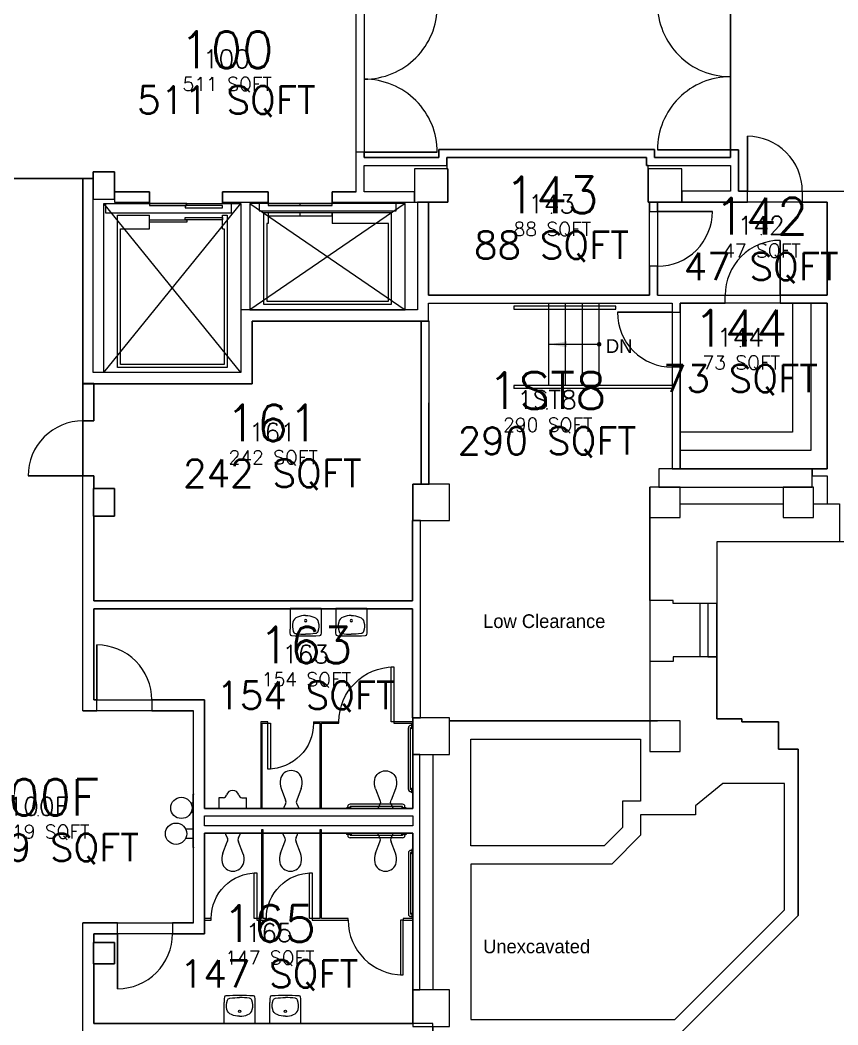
# Model space of a CAD drawing. Header units: inches. Extents: x 237 to 4452, y 125 to 2836.
# Drawn here: x 942 to 1479, y 1235 to 1895 of the extents above; entities that cross this region are included whole.
import ezdxf
from ezdxf.enums import TextEntityAlignment as Align

# ---------------------------------------------------------------- set-up
doc = ezdxf.new("R2010")
doc.units = ezdxf.units.IN
doc.header["$LTSCALE"] = 32
doc.header["$MEASUREMENT"] = 0
for name, color, linetype in [('A-ANNO-TEXT', 2, 'Continuous'), ('A-AREA-DATA', 7, 'Continuous'), ('A-AREA-GSFT', 5, 'Continuous'), ('A-AREA-PLIN', 1, 'Continuous'), ('A-AREA-RMNA', 7, 'Continuous'), ('A-AREA-RMNO', 7, 'Continuous'), ('A-AREA-RMNO @ 1', 7, 'Continuous'), ('A-AREA-RMNO @ 192', 7, 'Continuous'), ('A-AREA-RMNO @ 96', 7, 'Continuous'), ('A-AREA-SQFT', 7, 'Continuous'), ('A-COLS', 2, 'Continuous'), ('A-DOOR', 3, 'Continuous'), ('A-FLOR-HRAL', 1, 'Continuous'), ('A-FLOR-PFIX', 5, 'Continuous'), ('A-FLOR-SPCL', 3, 'Continuous'), ('A-FLOR-STRS', 1, 'Continuous'), ('A-FLOR-TPTN', 1, 'Continuous'), ('A-FURN', 5, 'Continuous'), ('A-WALL-CAVI', 8, 'Continuous'), ('A-WALL-FULL', 8, 'Continuous')]:
    doc.layers.add(name, color=color, linetype=linetype)
doc.styles.add('Annotative', font='simplex.shx', dxfattribs={"height": 0.25})
doc.dimstyles.get("Standard").update_dxf_attribs({"dimscale": 96, "dimtxt": 0.18, "dimasz": 0.18, "dimexe": 0.18, "dimexo": 0.0625, "dimgap": 0.09, "dimtad": 0, "dimtih": 1, "dimtoh": 1, "dimdec": 4, "dimzin": 1, "dimdsep": 46, "dimlunit": 4, "dimtxsty": 'Standard', "dimblk": 'ARCHTICK', "dimcen": 0.09, "dimclrd": 256, "dimclre": 256, "dimclrt": 256, "dimadec": 0, "dimazin": 0, "dimtfac": 1, "dimtdec": 4, "dimtofl": 0, "dimtmove": 0, "dimatfit": 3, "dimfxl": 1, "dimtolj": 1, "dimtzin": 0, "dimlwd": -1, "dimlwe": -1, "dimarcsym": 0})

# ---------------------------------------------------------------- blocks, each defined once
blk = doc.blocks.new('fountian')
at = {"color": 0, "linetype": 'ByBlock', "lineweight": -2}
for p, q in [((-0.5, 11.5), (-1.68, 11.5)), ((-0.5, 5.5), (-1.68, 5.5)), ((-0.5, -5.5), (-5.18, -5.5)), ((-0.5, -11.5), (-5.18, -11.5))]:
    blk.add_line(p, q, dxfattribs=at)
blk.add_lwpolyline([(0, 17.5), (-0.5, 17.5), (-0.5, -17.5), (0, -17.5)], close=True, dxfattribs=at)
for centre in [(-8, 8.5), (-11.5, -8.5)]:
    blk.add_circle(centre, 7, dxfattribs=at)
for p in [(0, 17.5), (0, -17.5)]:
    blk.add_point(p, dxfattribs=at)
blk = doc.blocks.new('15purn01')
at = {"color": 0, "linetype": 'ByBlock'}
for p, q in [((7, 9), (0, 9)), ((0, 9), (0, -9)), ((7, 6), (7, 9)), ((7, -6), (7, -9)), ((0, -9), (7, -9))]:
    blk.add_line(p, q, dxfattribs=at)
for centre, radius, start, end in [((9.75, 6.75), 2.850439, 195.255119, 254.744881), ((7.833333, 0), 4.166667, 286.260205, 73.739795), ((9.75, -6.75), 2.850439, 105.255119, 164.744881)]:
    blk.add_arc(centre, radius, start, end, dxfattribs=at)
at = {"color": 0, "linetype": 'ByBlock', "flags": 3}
blk.add_attdef('ITEM', (0, -21), '', height=6, dxfattribs=at)
blk = doc.blocks.new('sink')
at = {"layer": 'A-FLOR-PFIX'}
for p, q in [((-10.25, 0), (-10.25, 13.69)), ((10.25, 0), (10.25, 13.69)), ((10.25, 0), (-10.25, 0))]:
    blk.add_line(p, q, dxfattribs=at)
for points in [[(0, 4.69, -0.096281), (-5.38, 5.73, -0.241749), (-8.31, 9.12, -0.139337), (-8.08, 15.21, -0.293749), (-6.4, 16.58, -0.028065), (0, 16.94)], [(0, 4.69, 0.096281), (5.38, 5.73, 0.241749), (8.31, 9.12, 0.139337), (8.08, 15.21, 0.293749), (6.4, 16.58, 0.028065), (0, 16.94)]]:
    blk.add_lwpolyline(points, format="xyb", dxfattribs=at)
blk.add_circle((0, 8), 0.75, dxfattribs=at)
for centre, radius, start, end in [((11.82, 13.69), 22.07, 170.79746, 180), ((-8.98, 17.06), 1, 92.46064, 170.79746), ((0, -191.89), 210.14, 87.53936, 92.46064), ((8.98, 17.06), 1, 9.20254, 87.53936), ((8.98, 17.06), 1, 9.20254, 87.53936), ((-11.82, 13.69), 22.07, 0, 9.20254), ((-11.82, 13.69), 22.07, 0, 9.20254)]:
    blk.add_arc(centre, radius, start, end, dxfattribs=at)
blk = doc.blocks.new('_ArchTick')
at = {"color": 0, "linetype": 'ByBlock', "const_width": 0.15}
blk.add_lwpolyline([(-0.5, -0.5), (0.5, 0.5)], dxfattribs=at)
blk = doc.blocks.new('15ptoi03')
at = {"color": 0, "linetype": 'ByBlock'}
for p, q in [((13.207547, 6.603774), (5.660377, 3.773585)), ((0.943396, 4.716981), (0, 4.716981)), ((0, 4.716981), (0, -4.716981)), ((2.830189, 3.773585), (0.943396, 4.716981)), ((0.943396, -4.716981), (0, -4.716981)), ((2.830189, -3.773585), (0.943396, -4.716981)), ((13.207547, -6.603774), (5.660377, -3.773585))]:
    blk.add_line(p, q, dxfattribs=at)
for centre, radius, start, end in [((17.019722, -2.860155), 10.202873, 76.857293, 111.940118), ((17.747642, 0), 7.252358, 282.680383, 77.319617), ((4.245283, 5.660377), 2.358491, 233.130102, 306.869898), ((4.245283, -5.660377), 2.358491, 53.130102, 126.869898), ((17.019722, 2.860155), 10.202873, 248.059882, 283.142707)]:
    blk.add_arc(centre, radius, start, end, dxfattribs=at)
at = {"color": 0, "linetype": 'ByBlock', "flags": 3}
blk.add_attdef('ITEM', (0, -16.5), '', height=6, dxfattribs=at)
blk = doc.blocks.new('room')
at = {"layer": 'A-AREA-DATA', "style": 'Annotative', "flags": 9}
for tag, p in [('FACNUM', (0.0054, -0.3439)), ('FLOOR', (0.0054, -0.5314)), ('FACROOM', (0.0054, -0.7189)), ('FACFLOOR', (0.0054, -0.9064))]:
    blk.add_attdef(tag, text='', height=0.125, dxfattribs=at).set_placement(p, align=Align.CENTER)
at = {"layer": 'A-AREA-RMNA', "style": 'Annotative', "flags": 8}
blk.add_attdef('ROOM_NAME', text='', height=0.125, dxfattribs=at).set_placement((0, 0.1875), align=Align.CENTER)
at = {"layer": 'A-AREA-RMNO', "style": 'Annotative'}
blk.add_attdef('ROOM_NUMBER', text='', height=0.125, dxfattribs=at).set_placement((0, 0), align=Align.CENTER)
at = {"layer": 'A-AREA-SQFT', "style": 'Annotative', "flags": 8}
blk.add_attdef('ROOM_AREA', text='', height=0.0938, dxfattribs=at).set_placement((0.0054, -0.1564), align=Align.CENTER)
blk = doc.blocks.new('*U118')
at = {"layer": 'A-AREA-RMNO @ 1'}
ref = blk.add_blockref('room', (1414.62, 1680.53), dxfattribs=at)
ref.add_attrib('ROOM_NUMBER', '144', dxfattribs={"layer": 'A-AREA-RMNO', "height": 0.125, "style": 'Annotative'}).set_placement((1414.62, 1680.53), align=Align.CENTER)
ref.add_attrib('ROOM_AREA', '73 SQFT', dxfattribs={"layer": 'A-AREA-SQFT', "height": 0.0938, "style": 'Annotative', "flags": 8}).set_placement((1414.62, 1680.37), align=Align.CENTER)
at = {"layer": 'A-AREA-RMNO @ 192'}
ref = blk.add_blockref('room', (1414.62, 1680.53), dxfattribs=dict(at, xscale=192, yscale=192, zscale=192))
ref.add_attrib('ROOM_NUMBER', '144', dxfattribs={"layer": 'A-AREA-RMNO', "height": 24, "style": 'Annotative'}).set_placement((1414.62, 1680.53), align=Align.CENTER)
ref.add_attrib('ROOM_AREA', '73 SQFT', dxfattribs={"layer": 'A-AREA-SQFT', "height": 18, "style": 'Annotative', "flags": 8}).set_placement((1414.62, 1650.53), align=Align.CENTER)
at = {"layer": 'A-AREA-RMNO @ 96', "xscale": 96, "yscale": 96, "zscale": 96}
blk.add_blockref('room', (1414.62, 1680.53), dxfattribs=at).add_auto_attribs({'ROOM_NUMBER': '144', 'ROOM_AREA': '73 SQFT'})
blk = doc.blocks.new('*U119')
at = {"layer": 'A-AREA-RMNO @ 1'}
ref = blk.add_blockref('room', (1428.19, 1754.02), dxfattribs=at)
ref.add_attrib('ROOM_NUMBER', '142', dxfattribs={"layer": 'A-AREA-RMNO', "height": 0.125, "style": 'Annotative'}).set_placement((1428.19, 1754.02), align=Align.CENTER)
ref.add_attrib('ROOM_AREA', '47 SQFT', dxfattribs={"layer": 'A-AREA-SQFT', "height": 0.0938, "style": 'Annotative', "flags": 8}).set_placement((1428.19, 1753.86), align=Align.CENTER)
at = {"layer": 'A-AREA-RMNO @ 192'}
ref = blk.add_blockref('room', (1428.19, 1754.02), dxfattribs=dict(at, xscale=192, yscale=192, zscale=192))
ref.add_attrib('ROOM_NUMBER', '142', dxfattribs={"layer": 'A-AREA-RMNO', "height": 24, "style": 'Annotative'}).set_placement((1428.19, 1754.02), align=Align.CENTER)
ref.add_attrib('ROOM_AREA', '47 SQFT', dxfattribs={"layer": 'A-AREA-SQFT', "height": 18, "style": 'Annotative', "flags": 8}).set_placement((1428.19, 1724.02), align=Align.CENTER)
at = {"layer": 'A-AREA-RMNO @ 96', "xscale": 96, "yscale": 96, "zscale": 96}
blk.add_blockref('room', (1428.19, 1754.02), dxfattribs=at).add_auto_attribs({'ROOM_NUMBER': '142', 'ROOM_AREA': '47 SQFT'})
blk = doc.blocks.new('*U120')
at = {"layer": 'A-AREA-RMNO @ 1'}
ref = blk.add_blockref('room', (1290.62, 1768.09), dxfattribs=at)
ref.add_attrib('ROOM_NUMBER', '143', dxfattribs={"layer": 'A-AREA-RMNO', "height": 0.125, "style": 'Annotative'}).set_placement((1290.62, 1768.09), align=Align.CENTER)
ref.add_attrib('ROOM_AREA', '88 SQFT', dxfattribs={"layer": 'A-AREA-SQFT', "height": 0.0938, "style": 'Annotative', "flags": 8}).set_placement((1290.62, 1767.94), align=Align.CENTER)
at = {"layer": 'A-AREA-RMNO @ 192'}
ref = blk.add_blockref('room', (1290.62, 1768.09), dxfattribs=dict(at, xscale=192, yscale=192, zscale=192))
ref.add_attrib('ROOM_NUMBER', '143', dxfattribs={"layer": 'A-AREA-RMNO', "height": 24, "style": 'Annotative'}).set_placement((1290.62, 1768.09), align=Align.CENTER)
ref.add_attrib('ROOM_AREA', '88 SQFT', dxfattribs={"layer": 'A-AREA-SQFT', "height": 18, "style": 'Annotative', "flags": 8}).set_placement((1290.62, 1738.09), align=Align.CENTER)
at = {"layer": 'A-AREA-RMNO @ 96', "xscale": 96, "yscale": 96, "zscale": 96}
blk.add_blockref('room', (1290.62, 1768.09), dxfattribs=at).add_auto_attribs({'ROOM_NUMBER': '143', 'ROOM_AREA': '88 SQFT'})
blk = doc.blocks.new('*U121')
at = {"layer": 'A-AREA-RMNO @ 1'}
ref = blk.add_blockref('room', (1287.62, 1639.63), dxfattribs=at)
ref.add_attrib('ROOM_NUMBER', '1ST8', dxfattribs={"layer": 'A-AREA-RMNO', "height": 0.125, "style": 'Annotative'}).set_placement((1287.62, 1639.63), align=Align.CENTER)
ref.add_attrib('ROOM_AREA', '290 SQFT', dxfattribs={"layer": 'A-AREA-SQFT', "height": 0.0938, "style": 'Annotative', "flags": 8}).set_placement((1287.62, 1639.48), align=Align.CENTER)
at = {"layer": 'A-AREA-RMNO @ 192'}
ref = blk.add_blockref('room', (1287.62, 1639.63), dxfattribs=dict(at, xscale=192, yscale=192, zscale=192))
ref.add_attrib('ROOM_NUMBER', '1ST8', dxfattribs={"layer": 'A-AREA-RMNO', "height": 24, "style": 'Annotative'}).set_placement((1287.62, 1639.63), align=Align.CENTER)
ref.add_attrib('ROOM_AREA', '290 SQFT', dxfattribs={"layer": 'A-AREA-SQFT', "height": 18, "style": 'Annotative', "flags": 8}).set_placement((1287.62, 1609.63), align=Align.CENTER)
at = {"layer": 'A-AREA-RMNO @ 96', "xscale": 96, "yscale": 96, "zscale": 96}
blk.add_blockref('room', (1287.62, 1639.63), dxfattribs=at).add_auto_attribs({'ROOM_NUMBER': '1ST8', 'ROOM_AREA': '290 SQFT'})
blk = doc.blocks.new('*U127')
at = {"layer": 'A-AREA-RMNO @ 1'}
ref = blk.add_blockref('room', (1077.2, 1863.31), dxfattribs=at)
ref.add_attrib('ROOM_NUMBER', '100', dxfattribs={"layer": 'A-AREA-RMNO', "height": 0.125, "style": 'Annotative'}).set_placement((1077.2, 1863.31), align=Align.CENTER)
ref.add_attrib('ROOM_AREA', '511 SQFT', dxfattribs={"layer": 'A-AREA-SQFT', "height": 0.0938, "style": 'Annotative', "flags": 8}).set_placement((1077.2, 1863.15), align=Align.CENTER)
at = {"layer": 'A-AREA-RMNO @ 192'}
ref = blk.add_blockref('room', (1077.2, 1863.31), dxfattribs=dict(at, xscale=192, yscale=192, zscale=192))
ref.add_attrib('ROOM_NUMBER', '100', dxfattribs={"layer": 'A-AREA-RMNO', "height": 24, "style": 'Annotative'}).set_placement((1077.2, 1863.31), align=Align.CENTER)
ref.add_attrib('ROOM_AREA', '511 SQFT', dxfattribs={"layer": 'A-AREA-SQFT', "height": 18, "style": 'Annotative', "flags": 8}).set_placement((1077.2, 1833.31), align=Align.CENTER)
at = {"layer": 'A-AREA-RMNO @ 96', "xscale": 96, "yscale": 96, "zscale": 96}
blk.add_blockref('room', (1077.2, 1863.31), dxfattribs=at).add_auto_attribs({'ROOM_NUMBER': '100', 'ROOM_AREA': '511 SQFT'})
blk = doc.blocks.new('*U129')
at = {"layer": 'A-AREA-RMNO @ 1'}
ref = blk.add_blockref('room', (1107.38, 1618.3), dxfattribs=at)
ref.add_attrib('ROOM_NUMBER', '161', dxfattribs={"layer": 'A-AREA-RMNO', "height": 0.125, "style": 'Annotative'}).set_placement((1107.38, 1618.3), align=Align.CENTER)
ref.add_attrib('ROOM_AREA', '242 SQFT', dxfattribs={"layer": 'A-AREA-SQFT', "height": 0.0938, "style": 'Annotative', "flags": 8}).set_placement((1107.38, 1618.14), align=Align.CENTER)
at = {"layer": 'A-AREA-RMNO @ 192'}
ref = blk.add_blockref('room', (1107.38, 1618.3), dxfattribs=dict(at, xscale=192, yscale=192, zscale=192))
ref.add_attrib('ROOM_NUMBER', '161', dxfattribs={"layer": 'A-AREA-RMNO', "height": 24, "style": 'Annotative'}).set_placement((1107.38, 1618.3), align=Align.CENTER)
ref.add_attrib('ROOM_AREA', '242 SQFT', dxfattribs={"layer": 'A-AREA-SQFT', "height": 18, "style": 'Annotative', "flags": 8}).set_placement((1107.38, 1588.3), align=Align.CENTER)
at = {"layer": 'A-AREA-RMNO @ 96', "xscale": 96, "yscale": 96, "zscale": 96}
blk.add_blockref('room', (1107.38, 1618.3), dxfattribs=at).add_auto_attribs({'ROOM_NUMBER': '161', 'ROOM_AREA': '242 SQFT'})
blk = doc.blocks.new('*U130')
at = {"layer": 'A-AREA-RMNO @ 1'}
ref = blk.add_blockref('room', (1129.17, 1472.6), dxfattribs=at)
ref.add_attrib('ROOM_NUMBER', '163', dxfattribs={"layer": 'A-AREA-RMNO', "height": 0.125, "style": 'Annotative'}).set_placement((1129.17, 1472.6), align=Align.CENTER)
ref.add_attrib('ROOM_AREA', '154 SQFT', dxfattribs={"layer": 'A-AREA-SQFT', "height": 0.0938, "style": 'Annotative', "flags": 8}).set_placement((1129.17, 1472.45), align=Align.CENTER)
at = {"layer": 'A-AREA-RMNO @ 192'}
ref = blk.add_blockref('room', (1129.17, 1472.6), dxfattribs=dict(at, xscale=192, yscale=192, zscale=192))
ref.add_attrib('ROOM_NUMBER', '163', dxfattribs={"layer": 'A-AREA-RMNO', "height": 24, "style": 'Annotative'}).set_placement((1129.17, 1472.6), align=Align.CENTER)
ref.add_attrib('ROOM_AREA', '154 SQFT', dxfattribs={"layer": 'A-AREA-SQFT', "height": 18, "style": 'Annotative', "flags": 8}).set_placement((1129.17, 1442.6), align=Align.CENTER)
at = {"layer": 'A-AREA-RMNO @ 96', "xscale": 96, "yscale": 96, "zscale": 96}
blk.add_blockref('room', (1129.17, 1472.6), dxfattribs=at).add_auto_attribs({'ROOM_NUMBER': '163', 'ROOM_AREA': '154 SQFT'})
blk = doc.blocks.new('*U131')
at = {"layer": 'A-AREA-RMNO @ 1'}
ref = blk.add_blockref('room', (1105.18, 1289.83), dxfattribs=at)
ref.add_attrib('ROOM_NUMBER', '165', dxfattribs={"layer": 'A-AREA-RMNO', "height": 0.125, "style": 'Annotative'}).set_placement((1105.18, 1289.83), align=Align.CENTER)
ref.add_attrib('ROOM_AREA', '147 SQFT', dxfattribs={"layer": 'A-AREA-SQFT', "height": 0.0938, "style": 'Annotative', "flags": 8}).set_placement((1105.18, 1289.67), align=Align.CENTER)
at = {"layer": 'A-AREA-RMNO @ 192'}
ref = blk.add_blockref('room', (1105.18, 1289.83), dxfattribs=dict(at, xscale=192, yscale=192, zscale=192))
ref.add_attrib('ROOM_NUMBER', '165', dxfattribs={"layer": 'A-AREA-RMNO', "height": 24, "style": 'Annotative'}).set_placement((1105.18, 1289.83), align=Align.CENTER)
ref.add_attrib('ROOM_AREA', '147 SQFT', dxfattribs={"layer": 'A-AREA-SQFT', "height": 18, "style": 'Annotative', "flags": 8}).set_placement((1105.18, 1259.83), align=Align.CENTER)
at = {"layer": 'A-AREA-RMNO @ 96', "xscale": 96, "yscale": 96, "zscale": 96}
blk.add_blockref('room', (1105.18, 1289.83), dxfattribs=at).add_auto_attribs({'ROOM_NUMBER': '165', 'ROOM_AREA': '147 SQFT'})
blk = doc.blocks.new('*U132')
at = {"layer": 'A-AREA-RMNO @ 1'}
ref = blk.add_blockref('room', (953.57, 1372.65), dxfattribs=at)
ref.add_attrib('ROOM_NUMBER', '100F', dxfattribs={"layer": 'A-AREA-RMNO', "height": 0.125, "style": 'Annotative'}).set_placement((953.57, 1372.65), align=Align.CENTER)
ref.add_attrib('ROOM_AREA', '1019 SQFT', dxfattribs={"layer": 'A-AREA-SQFT', "height": 0.0938, "style": 'Annotative', "flags": 8}).set_placement((953.57, 1372.49), align=Align.CENTER)
at = {"layer": 'A-AREA-RMNO @ 192'}
ref = blk.add_blockref('room', (953.57, 1372.65), dxfattribs=dict(at, xscale=192, yscale=192, zscale=192))
ref.add_attrib('ROOM_NUMBER', '100F', dxfattribs={"layer": 'A-AREA-RMNO', "height": 24, "style": 'Annotative'}).set_placement((953.57, 1372.65), align=Align.CENTER)
ref.add_attrib('ROOM_AREA', '1019 SQFT', dxfattribs={"layer": 'A-AREA-SQFT', "height": 18, "style": 'Annotative', "flags": 8}).set_placement((953.57, 1342.65), align=Align.CENTER)
at = {"layer": 'A-AREA-RMNO @ 96', "xscale": 96, "yscale": 96, "zscale": 96}
blk.add_blockref('room', (953.57, 1372.65), dxfattribs=at).add_auto_attribs({'ROOM_NUMBER': '100F', 'ROOM_AREA': '1019 SQFT'})

msp = doc.modelspace()

# ---------------------------------------------------------------- linework, layer by layer
at = {"layer": 'A-ANNO-TEXT', "const_width": 1.5}
msp.add_lwpolyline([(1321.12, 1681.97, 1), (1322.62, 1681.97, 1)], format="xyb", close=True, dxfattribs=at)
at = {"layer": 'A-AREA-GSFT'}
msp.add_lwpolyline([(2054.62, 1435.25), (2033.12, 1435.25), (1991.12, 1435.25), (1980.12, 1435.25), (1938.12, 1435.25), (1927.12, 1435.25), (1885.12, 1435.25), (1863.62, 1435.25), (1828.62, 1435.25), (1708.12, 1435.25), (1708.12, 1552.25), (1627.62, 1552.25), (1479.62, 1552.25), (1399.12, 1552.25), (1399.12, 1511.75), (1399.12, 1476.75), (1399.12, 1436.25), (1415.62, 1436.25), (1415.62, 1434.25), (1439.62, 1434.25), (1439.62, 1416.25), (1452.62, 1416.25), (1452.62, 1307.06), (1375.31, 1229.75)], dxfattribs=at)
at = {"layer": 'A-AREA-PLIN'}
for points in [[(896.62, 1790.88), (989.62, 1790.88), (989.62, 1795.25), (1003.62, 1795.25), (1003.62, 1782), (1026.62, 1782), (1026.62, 1774.5), (1074.62, 1774.5), (1074.62, 1782), (1104.62, 1782), (1104.62, 1774.5), (1146.62, 1774.5), (1146.62, 1782), (1162.37, 1782), (1162.37, 1941.25), (1003.62, 1941.25), (1003.62, 1937.25), (989.62, 1937.25), (989.62, 1941.25), (895.62, 1941.25)], [(1167.62, 1904), (1167.62, 1856), (1167.62, 1808), (1167.62, 1804.5), (1216.56, 1804.5), (1216.56, 1809.75), (1358.18, 1809.75), (1358.18, 1804.5), (1408.12, 1804.5), (1408.12, 1809.62), (1408.12, 1857.62), (1408.12, 1905.62)], [(1408.12, 1905.62), (1408.12, 1857.62), (1408.12, 1809.62), (1413.37, 1809.62), (1413.37, 1782.5), (1419.23, 1782.5), (1455.23, 1782.5), (1562.09, 1782.5)], [(983, 1171.14), (983, 1302.25), (1005.75, 1302.25), (1041.75, 1302.25), (1055.62, 1302.25), (1055.62, 1441.38), (1028.18, 1441.38), (992.18, 1441.38), (983, 1441.38), (983, 1595.69), (983, 1631.69), (983, 1656.25), (983, 1790.88), (983, 1790.88), (896.62, 1790.88)]]:
    msp.add_lwpolyline(points, dxfattribs=at)
for points in [[(1354.12, 1797.25), (1354.12, 1799.25), (1352.93, 1799.25), (1352.93, 1804.5), (1221.81, 1804.5), (1221.81, 1799.25), (1221.81, 1797.25), (1222.62, 1797.25), (1222.62, 1775.25), (1209.87, 1775.25), (1209.87, 1714.22), (1355, 1714.22), (1355, 1733.25), (1355, 1769.25), (1355, 1775.25), (1354.12, 1775.25)], [(1471.62, 1775.25), (1455.23, 1775.25), (1419.23, 1775.25), (1376.09, 1775.25), (1360.25, 1775.25), (1360.25, 1769.25), (1360.25, 1733.25), (1360.25, 1714.22), (1404.62, 1714.22), (1440.62, 1714.22), (1471.62, 1714.22)], [(1209.87, 1708.97), (1369.87, 1708.97), (1369.87, 1600.25), (1361.12, 1600.25), (1361.12, 1588.25), (1355.12, 1588.25), (1355.12, 1434.75), (1223.62, 1434.75), (1223.62, 1436.75), (1204.68, 1436.75), (1204.68, 1566.25), (1223.62, 1566.25), (1223.62, 1590.25), (1210.1, 1590.25), (1210.25, 1697.13), (1209.87, 1697.13)], [(1471.62, 1708.97), (1440.62, 1708.97), (1404.62, 1708.97), (1375.12, 1708.97), (1375.12, 1702.99), (1375.12, 1666.99), (1375.12, 1600.25), (1461.62, 1600.25), (1471.62, 1600.25)], [(1199.62, 1590.25), (1205, 1590.25), (1205, 1697.12), (1094, 1697.12), (1094, 1656.13), (990.25, 1656.13), (990.25, 1631.69), (983, 1631.69), (983, 1595.69), (990.25, 1595.69), (990.25, 1587.25), (1003.62, 1587.25), (1003.62, 1569.25), (990.25, 1569.25), (990.25, 1513.5), (1199.43, 1513.5), (1199.43, 1566.25), (1199.62, 1566.25)], [(1199.43, 1508.25), (990.25, 1508.25), (990.25, 1448.63), (992.18, 1448.63), (1028.18, 1448.63), (1062.87, 1448.63), (1062.87, 1377.2), (1199.62, 1377.2), (1199.62, 1412.75), (1199.62, 1436.75), (1199.43, 1436.75)], [(1199.62, 1361.2), (1062.87, 1361.2), (1062.87, 1295), (1041.75, 1295), (1041.75, 1295), (1005.75, 1295), (990.25, 1295), (990.25, 1289.25), (1003.62, 1289.25), (1003.62, 1275.25), (990.25, 1275.25), (990.25, 1236.25), (1199.62, 1236.25), (1199.62, 1258.25)]]:
    msp.add_lwpolyline(points, close=True, dxfattribs=at)
at = {"layer": 'A-COLS'}
for points in [[(989.62, 1777.25), (1003.62, 1777.25), (1003.62, 1795.25), (989.62, 1795.25)], [(1200.62, 1775.25), (1222.62, 1775.25), (1222.62, 1797.25), (1200.62, 1797.25)], [(1354.12, 1775.25), (1376.12, 1775.25), (1376.12, 1797.25), (1354.12, 1797.25)], [(1199.62, 1566.25), (1223.62, 1566.25), (1223.62, 1590.25), (1199.62, 1590.25)], [(989.62, 1569.25), (1003.62, 1569.25), (1003.62, 1587.25), (989.62, 1587.25)], [(1355.12, 1568.25), (1375.12, 1568.25), (1375.12, 1588.25), (1355.12, 1588.25)], [(1442.62, 1568.25), (1462.62, 1568.25), (1462.62, 1588.25), (1442.62, 1588.25)], [(1199.62, 1412.75), (1223.62, 1412.75), (1223.62, 1436.75), (1199.62, 1436.75)], [(1355.12, 1414.75), (1375.12, 1414.75), (1375.12, 1434.75), (1355.12, 1434.75)], [(989.62, 1275.25), (1003.62, 1275.25), (1003.62, 1289.25), (989.62, 1289.25)], [(1199.62, 1234.25), (1223.62, 1234.25), (1223.62, 1258.25), (1199.62, 1258.25)]]:
    msp.add_lwpolyline(points, close=True, dxfattribs=at)
at = {"layer": 'A-DOOR'}
for p, q in [((1125.62, 1773), (1125.62, 1774.5)), ((1125.62, 1766.25), (1125.62, 1768.25))]:
    msp.add_line(p, q, dxfattribs=at)
for points in [[(1167.62, 1856, 0.414214), (1215.62, 1904)], [(1360.12, 1905.62, 0.414214), (1408.12, 1857.62)], [(1215.62, 1808, 0.414214), (1167.62, 1856)], [(1408.12, 1857.62, 0.414214), (1360.12, 1809.62)], [(1455.23, 1782.5, 0.414214), (1419.23, 1818.5)], [(1360.25, 1733.25, 0.414214), (1396.25, 1769.25)], [(1440.62, 1750.22, 0.414214), (1404.62, 1714.22)], [(1333.87, 1702.99, 0.414214), (1369.87, 1666.99)], [(983, 1631.69, 0.414214), (947, 1595.69)], [(1028.18, 1448.63, 0.414214), (992.18, 1484.63)], [(1005.75, 1259, 0.414214), (1041.75, 1295)]]:
    msp.add_lwpolyline(points, format="xyb", dxfattribs=at)
for points in [[(1419.23, 1782.5), (1419.23, 1818.5), (1419.23, 1818.5), (1419.23, 1782.5)], [(1167.62, 1808), (1215.62, 1808), (1215.62, 1808), (1167.62, 1808)], [(1408.12, 1809.62), (1360.12, 1809.62), (1360.12, 1809.62), (1408.12, 1809.62)], [(1051.12, 1774.5), (1026.62, 1774.5), (1026.62, 1773), (1051.12, 1773)], [(1104.62, 1773), (1146.62, 1773), (1146.62, 1774.5), (1104.62, 1774.5)], [(1074.62, 1773), (1050.12, 1773), (1050.12, 1771.5), (1074.62, 1771.5)], [(1104.62, 1766.25), (1146.62, 1766.25), (1146.62, 1768.25), (1104.62, 1768.25)], [(1360.25, 1769.25), (1396.25, 1769.25), (1396.25, 1769.25), (1360.25, 1769.25)], [(1051.12, 1762.25), (1026.62, 1762.25), (1026.62, 1763.75), (1051.12, 1763.75)], [(1074.62, 1763.75), (1050.12, 1763.75), (1050.12, 1765.25), (1074.62, 1765.25)], [(1440.62, 1714.22), (1440.62, 1750.22), (1440.62, 1750.22), (1440.62, 1714.22)], [(1369.87, 1702.99), (1333.87, 1702.99), (1333.87, 1702.99), (1369.87, 1702.99)], [(983, 1595.69), (947, 1595.69), (947, 1595.69), (983, 1595.69)], [(992.18, 1448.63), (992.18, 1484.63), (992.18, 1484.63), (992.18, 1448.63)], [(1005.75, 1295), (1005.75, 1259), (1005.75, 1259), (1005.75, 1295)]]:
    msp.add_lwpolyline(points, close=True, dxfattribs=at)
at = {"layer": 'A-FLOR-HRAL'}
for p, q in [((1369.87, 1654.97), (1265.87, 1654.97)), ((1265.87, 1654.97), (1265.87, 1652.97)), ((1369.87, 1652.97), (1265.87, 1652.97))]:
    msp.add_line(p, q, dxfattribs=at)
msp.add_lwpolyline([(1332.87, 1704.97), (1332.87, 1706.97), (1265.87, 1706.97), (1265.87, 1704.97)], close=True, dxfattribs=at)
at = {"layer": 'A-FLOR-PFIX', "linetype": 'ByBlock'}
for p, q in [((1113.08, 1390.41), (1115.91, 1382.86)), ((1126.29, 1390.41), (1123.46, 1382.86)), ((1115.91, 1380.03), (1114.97, 1378.15)), ((1123.46, 1380.03), (1124.4, 1378.15)), ((1114.97, 1378.15), (1114.97, 1377.2)), ((1114.97, 1377.2), (1124.4, 1377.2)), ((1124.4, 1378.15), (1124.4, 1377.2)), ((1076.73, 1360.13), (1076.73, 1361.08)), ((1076.73, 1361.08), (1086.16, 1361.08)), ((1077.67, 1358.25), (1076.73, 1360.13)), ((1085.22, 1358.25), (1086.16, 1360.13)), ((1086.16, 1360.13), (1086.16, 1361.08)), ((1114.53, 1360.13), (1114.53, 1361.08)), ((1114.53, 1361.08), (1123.96, 1361.08)), ((1115.47, 1358.25), (1114.53, 1360.13)), ((1123.02, 1358.25), (1123.96, 1360.13)), ((1123.96, 1360.13), (1123.96, 1361.08)), ((1176.9, 1360.13), (1176.9, 1361.08)), ((1186.34, 1361.08), (1176.9, 1361.08)), ((1177.85, 1358.25), (1176.9, 1360.13)), ((1185.4, 1358.25), (1186.34, 1360.13)), ((1186.34, 1360.13), (1186.34, 1361.08)), ((1074.84, 1347.87), (1077.67, 1355.42)), ((1088.05, 1347.87), (1085.22, 1355.42)), ((1112.64, 1347.87), (1115.47, 1355.42)), ((1125.85, 1347.87), (1123.02, 1355.42)), ((1175.02, 1347.87), (1177.85, 1355.42)), ((1188.23, 1347.87), (1185.4, 1355.42))]:
    msp.add_line(p, q, dxfattribs=at)
for centre, radius, start, end in [((1119.68, 1394.95), 7.25, 12.68038, 167.31962), ((1122.54, 1394.22), 10.2, 166.85729, 201.94012), ((1116.82, 1394.22), 10.2, 338.05988, 13.14271), ((1114.02, 1381.45), 2.36, 323.1301, 36.8699), ((1125.34, 1381.45), 2.36, 143.1301, 216.8699), ((1075.79, 1356.83), 2.36, 323.1301, 36.8699), ((1087.11, 1356.83), 2.36, 143.1301, 216.8699), ((1113.59, 1356.83), 2.36, 323.1301, 36.8699), ((1124.91, 1356.83), 2.36, 143.1301, 216.8699), ((1175.96, 1356.83), 2.36, 323.1301, 36.8699), ((1187.28, 1356.83), 2.36, 143.1301, 216.8699), ((1084.31, 1344.06), 10.2, 158.05988, 193.14271), ((1078.59, 1344.06), 10.2, 346.85729, 21.94012), ((1122.11, 1344.06), 10.2, 158.05988, 193.14271), ((1116.39, 1344.06), 10.2, 346.85729, 21.94012), ((1184.48, 1344.06), 10.2, 158.05988, 193.14271), ((1178.76, 1344.06), 10.2, 346.85729, 21.94012), ((1081.45, 1343.33), 7.25, 192.68038, 347.31962), ((1119.25, 1343.33), 7.25, 192.68038, 347.31962), ((1181.62, 1343.33), 7.25, 192.68038, 347.31962)]:
    msp.add_arc(centre, radius, start, end, dxfattribs=at)
at = {"layer": 'A-FLOR-SPCL'}
for p, q in [((1026.62, 1774.5), (1026.62, 1781.5)), ((1146.62, 1774.5), (1146.62, 1781.5)), ((1104.62, 1768.25), (1104.62, 1761.25)), ((1146.62, 1768.25), (1146.62, 1761.25)), ((1026.62, 1757.75), (1026.62, 1766.75)), ((1074.62, 1757.75), (1074.62, 1766.75))]:
    msp.add_line(p, q, dxfattribs=at)
msp.add_lwpolyline([(1101.62, 1708.25), (1185.62, 1708.25), (1185.62, 1768.25), (1101.62, 1768.25)], close=True, dxfattribs=at)
for points in [[(1074.62, 1766.75), (1077.62, 1766.75), (1077.62, 1666.75), (1005.62, 1666.75), (1005.62, 1766.75), (1026.62, 1766.75)], [(1104.62, 1761.25), (1103.62, 1761.25), (1103.62, 1710.25), (1183.62, 1710.25), (1183.62, 1761.25), (1146.62, 1761.25)], [(1074.62, 1757.75), (1075.62, 1757.75), (1075.62, 1668.75), (1007.62, 1668.75), (1007.62, 1757.75), (1026.62, 1757.75)]]:
    msp.add_lwpolyline(points, dxfattribs=at)
at = {"layer": 'A-FLOR-STRS'}
for p, q in [((1288.87, 1654.97), (1288.87, 1708.97)), ((1299.87, 1654.97), (1299.87, 1708.97)), ((1310.87, 1654.97), (1310.87, 1708.97)), ((1321.87, 1654.97), (1321.87, 1708.97))]:
    msp.add_line(p, q, dxfattribs=at)
at = {"layer": 'A-FLOR-TPTN', "linetype": 'Continuous', "lineweight": -3}
for p, q in [((1104.37, 1434.2), (1099.75, 1434.2)), ((1099.75, 1434.2), (1099.75, 1377.2)), ((1100.75, 1433.2), (1104.37, 1433.2)), ((1100.75, 1377.2), (1100.75, 1433.2)), ((1104.37, 1433.2), (1104.37, 1434.2)), ((1134.37, 1434.2), (1151.07, 1434.2)), ((1134.37, 1434.2), (1134.37, 1433.2)), ((1134.37, 1433.2), (1138.62, 1433.2)), ((1138.62, 1433.2), (1138.62, 1377.2)), ((1139.62, 1433.2), (1151.07, 1433.2)), ((1139.62, 1377.2), (1139.62, 1433.2)), ((1151.07, 1433.2), (1151.07, 1434.2)), ((1187.07, 1434.2), (1187.07, 1433.2)), ((1199.56, 1434.2), (1187.07, 1434.2)), ((1187.07, 1433.2), (1199.56, 1433.2)), ((1199.56, 1433.2), (1199.56, 1434.2)), ((1101.25, 1363.39), (1100.25, 1363.39)), ((1100.25, 1363.39), (1100.25, 1305.08)), ((1101.25, 1305.08), (1101.25, 1363.39)), ((1139.62, 1363.39), (1138.62, 1363.39)), ((1138.62, 1363.39), (1138.62, 1305.08)), ((1139.62, 1305.08), (1139.62, 1363.39)), ((1067.16, 1305.08), (1062.87, 1305.08)), ((1062.87, 1304.08), (1067.16, 1304.08)), ((1067.16, 1304.08), (1067.16, 1305.08)), ((1100.25, 1305.08), (1097.16, 1305.08)), ((1097.16, 1305.08), (1097.16, 1304.08)), ((1097.16, 1304.08), (1103.42, 1304.08)), ((1103.42, 1305.08), (1101.25, 1305.08)), ((1103.42, 1304.08), (1103.42, 1305.08)), ((1138.62, 1305.08), (1133.42, 1305.08)), ((1133.42, 1305.08), (1133.42, 1304.08)), ((1133.42, 1304.08), (1157.13, 1304.08)), ((1157.13, 1305.08), (1139.62, 1305.08)), ((1157.13, 1304.08), (1157.13, 1305.08)), ((1199.62, 1305.08), (1193.13, 1305.08)), ((1193.13, 1305.08), (1193.13, 1304.08)), ((1193.13, 1304.08), (1199.62, 1304.08))]:
    msp.add_line(p, q, dxfattribs=at)
at = {"layer": 'A-FLOR-TPTN'}
for p, q in [((1198.87, 1431.83), (1198.12, 1431.83)), ((1199.62, 1432.58), (1198.87, 1432.58)), ((1198.87, 1429.58), (1198.87, 1432.58)), ((1196.62, 1389.83), (1196.62, 1430.33)), ((1198.12, 1389.83), (1198.12, 1430.33)), ((1198.87, 1430.33), (1198.12, 1430.33)), ((1199.62, 1429.58), (1198.87, 1429.58)), ((1198.87, 1389.83), (1198.12, 1389.83)), ((1198.87, 1388.33), (1198.12, 1388.33)), ((1198.87, 1387.58), (1198.87, 1390.58)), ((1199.62, 1390.58), (1198.87, 1390.58)), ((1199.62, 1387.58), (1198.87, 1387.58)), ((1156.87, 1377.83), (1156.87, 1378.58)), ((1192.87, 1380.08), (1158.37, 1380.08)), ((1192.87, 1378.58), (1158.37, 1378.58)), ((1158.37, 1377.83), (1158.37, 1378.58)), ((1192.87, 1377.83), (1192.87, 1378.58)), ((1194.37, 1377.83), (1194.37, 1378.58)), ((1156.12, 1377.08), (1156.12, 1377.83)), ((1159.12, 1377.83), (1156.12, 1377.83)), ((1159.12, 1377.08), (1159.12, 1377.83)), ((1195.12, 1377.83), (1192.12, 1377.83)), ((1192.12, 1377.08), (1192.12, 1377.83)), ((1195.12, 1377.08), (1195.12, 1377.83)), ((1156.12, 1361.08), (1156.12, 1360.33)), ((1159.12, 1360.33), (1156.12, 1360.33)), ((1156.87, 1360.33), (1156.87, 1359.58)), ((1158.37, 1360.33), (1158.37, 1359.58)), ((1192.87, 1359.58), (1158.37, 1359.58)), ((1159.12, 1361.08), (1159.12, 1360.33)), ((1192.12, 1361.08), (1192.12, 1360.33)), ((1195.12, 1360.33), (1192.12, 1360.33)), ((1192.87, 1360.33), (1192.87, 1359.58)), ((1194.37, 1360.33), (1194.37, 1359.58)), ((1195.12, 1361.08), (1195.12, 1360.33)), ((1192.87, 1358.08), (1158.37, 1358.08)), ((1196.62, 1348.33), (1196.62, 1307.83)), ((1198.87, 1349.83), (1198.12, 1349.83)), ((1198.12, 1348.33), (1198.12, 1307.83)), ((1198.87, 1348.33), (1198.12, 1348.33)), ((1198.87, 1350.58), (1198.87, 1347.58)), ((1199.62, 1350.58), (1198.87, 1350.58)), ((1199.62, 1347.58), (1198.87, 1347.58)), ((1198.87, 1307.83), (1198.12, 1307.83)), ((1198.87, 1306.33), (1198.12, 1306.33)), ((1199.62, 1308.58), (1198.87, 1308.58)), ((1198.87, 1308.58), (1198.87, 1305.58)), ((1199.62, 1305.58), (1198.87, 1305.58))]:
    msp.add_line(p, q, dxfattribs=at)
at = {"layer": 'A-FLOR-TPTN', "linetype": 'Continuous', "lineweight": -3}
for points in [[(1187.07, 1434.2), (1185.32, 1434.2), (1185.32, 1470.2), (1187.07, 1470.2)], [(1104.37, 1433.2), (1106.12, 1433.2), (1106.12, 1403.2), (1104.37, 1403.2)], [(1097.16, 1305.08), (1095.41, 1305.08), (1095.41, 1335.08), (1097.16, 1335.08)], [(1133.42, 1305.08), (1131.67, 1305.08), (1131.67, 1335.08), (1133.42, 1335.08)], [(1193.13, 1304.08), (1191.38, 1304.08), (1191.38, 1268.08), (1193.13, 1268.08)]]:
    msp.add_lwpolyline(points, close=True, dxfattribs=at)
at = {"layer": 'A-FLOR-TPTN', "linetype": 'Continuous', "lineweight": -3, "extrusion": (0, 0, -1)}
for centre, radius, start, end in [((-1187.07, 1434.2), 36, 360, 90), ((-1104.37, 1433.2), 30, 180, 270), ((-1097.16, 1305.08), 30, 0, 90), ((-1133.42, 1305.08), 30, 0, 90)]:
    msp.add_arc(centre, radius, start, end, dxfattribs=at)
at = {"layer": 'A-FLOR-TPTN'}
for centre, start, end in [((1198.12, 1430.33), 90, 180), ((1198.12, 1389.83), 180, 270), ((1158.37, 1378.58), 90, 180), ((1192.87, 1378.58), 0, 90), ((1158.37, 1359.58), 180, 270), ((1192.87, 1359.58), 270, 0), ((1198.12, 1348.33), 90, 180), ((1198.12, 1307.83), 180, 270)]:
    msp.add_arc(centre, 1.5, start, end, dxfattribs=at)
at = {"layer": 'A-FLOR-TPTN', "linetype": 'Continuous', "lineweight": -3}
msp.add_arc((1193.13, 1304.08), 36, 180, 270, dxfattribs=at)
at = {"layer": 'A-FURN'}
for p, q in [((1448.87, 1708.97), (1448.87, 1624.25)), ((1460.87, 1708.97), (1460.87, 1612.25)), ((1448.87, 1624.25), (1375.12, 1624.25)), ((1460.87, 1612.25), (1375.12, 1612.25))]:
    msp.add_line(p, q, dxfattribs=at)
at = {"layer": 'A-WALL-CAVI'}
for p, q in [((996.62, 1663.5), (1086.62, 1774.5)), ((1086.62, 1663.5), (996.62, 1774.5)), ((1194.62, 1774.5), (1092.62, 1704.5)), ((1092.62, 1774.5), (1194.62, 1704.5))]:
    msp.add_line(p, q, dxfattribs=at)
at = {"layer": 'A-WALL-FULL', "linetype": 'Continuous', "lineweight": -3}
for p, q in [((1162.37, 1782), (1162.37, 1808)), ((1167.62, 1808), (1162.37, 1808)), ((1167.62, 1804.5), (1167.62, 1808)), ((1216.56, 1809.75), (1216.56, 1804.5)), ((1358.18, 1809.75), (1216.56, 1809.75)), ((1358.18, 1804.5), (1358.18, 1809.75)), ((1413.37, 1809.62), (1408.12, 1809.62)), ((1408.12, 1809.62), (1408.12, 1804.5)), ((1413.37, 1782.5), (1413.37, 1809.62)), ((1216.56, 1804.5), (1167.62, 1804.5)), ((1221.81, 1799.25), (1221.81, 1804.5)), ((1221.81, 1804.5), (1352.93, 1804.5)), ((1352.93, 1804.5), (1352.93, 1799.25)), ((1408.12, 1804.5), (1358.18, 1804.5)), ((1167.62, 1782), (1167.62, 1799.25)), ((1167.62, 1799.25), (1221.81, 1799.25)), ((1352.93, 1799.25), (1408.12, 1799.25)), ((1408.12, 1799.25), (1408.12, 1782.5)), ((989.62, 1790.88), (983, 1790.88)), ((983, 1790.88), (983, 1656.13)), ((989.62, 1663.5), (989.62, 1790.88)), ((1026.62, 1782), (1003.62, 1782)), ((1003.62, 1782), (1003.62, 1775.38)), ((1026.62, 1775.38), (1026.62, 1782)), ((1104.62, 1782), (1074.62, 1782)), ((1074.62, 1782), (1074.62, 1775.38)), ((1104.62, 1775.38), (1104.62, 1782)), ((1104.62, 1774.5), (1104.62, 1781.5)), ((1162.37, 1782), (1146.62, 1782)), ((1146.62, 1782), (1146.62, 1775.38)), ((1200.62, 1782), (1167.62, 1782)), ((1200.62, 1775.38), (1200.62, 1782)), ((1408.12, 1782.5), (1376.09, 1782.5)), ((1376.09, 1782.5), (1376.09, 1775.25)), ((1419.23, 1782.5), (1413.37, 1782.5)), ((1419.23, 1775.25), (1419.23, 1782.5)), ((1455.23, 1782.5), (1562.09, 1782.5)), ((1455.23, 1782.5), (1455.23, 1775.25)), ((998.12, 1768), (998.12, 1774.5)), ((1003.62, 1775.38), (1026.62, 1775.38)), ((1074.62, 1775.38), (1104.62, 1775.38)), ((1080.62, 1768), (1080.62, 1774.5)), ((1146.62, 1775.38), (1200.62, 1775.38)), ((1209.87, 1775.25), (1202.62, 1775.25)), ((1202.62, 1775.25), (1202.62, 1711.97)), ((1209.87, 1714.22), (1209.87, 1775.25)), ((1360.25, 1775.25), (1355, 1775.25)), ((1355, 1775.25), (1355, 1769.25)), ((1360.25, 1769.25), (1360.25, 1775.25)), ((1376.09, 1775.25), (1419.23, 1775.25)), ((1455.23, 1775.25), (1471.62, 1775.25)), ((1471.62, 1775.25), (1471.62, 1714.22)), ((1080.62, 1768), (998.12, 1768)), ((1355, 1769.25), (1360.25, 1769.25)), ((1360.25, 1733.25), (1355, 1733.25)), ((1355, 1733.25), (1355, 1714.22)), ((1360.25, 1714.22), (1360.25, 1733.25)), ((1202.62, 1711.97), (1202.62, 1704.5)), ((1355, 1714.22), (1209.87, 1714.22)), ((1209.87, 1697.12), (1209.87, 1708.97)), ((1209.87, 1708.97), (1369.87, 1708.97)), ((1360.25, 1714.22), (1404.62, 1714.22)), ((1369.87, 1708.97), (1369.87, 1702.99)), ((1375.12, 1708.97), (1404.62, 1708.97)), ((1375.12, 1702.99), (1375.12, 1708.97)), ((1404.62, 1708.97), (1404.62, 1714.22)), ((1440.62, 1714.22), (1440.62, 1708.97)), ((1471.62, 1714.22), (1440.62, 1714.22)), ((1440.62, 1708.97), (1471.62, 1708.97)), ((1471.62, 1708.97), (1471.62, 1600.25)), ((1202.62, 1704.5), (1086.62, 1704.5)), ((1086.62, 1704.5), (1086.62, 1663.5)), ((1369.87, 1702.99), (1375.12, 1702.99)), ((1094, 1697.12), (1209.87, 1697.12)), ((1094, 1656.13), (1094, 1697.12)), ((1210.25, 1697.13), (1205, 1697.13)), ((1205, 1697.13), (1205, 1590.25)), ((1210.25, 1590.25), (1210.25, 1697.13)), ((1086.62, 1663.5), (989.62, 1663.5)), ((1375.12, 1666.99), (1369.87, 1666.99)), ((1369.87, 1666.99), (1369.87, 1600.25)), ((1375.12, 1600.25), (1375.12, 1666.99)), ((990.25, 1656.25), (983, 1656.25)), ((983, 1656.25), (983, 1631.69)), ((983, 1656.13), (1094, 1656.13)), ((990.25, 1631.69), (990.25, 1656.25)), ((983, 1631.69), (990.25, 1631.69)), ((1461.62, 1600.25), (1361.12, 1600.25)), ((1361.12, 1600.25), (1361.12, 1588.25)), ((1369.87, 1600.25), (1375.12, 1600.25)), ((1461.62, 1588.25), (1461.62, 1600.25)), ((1471.62, 1600.25), (1461.62, 1600.25)), ((1461.62, 1600.25), (1461.62, 1595.62)), ((990.25, 1595.69), (983, 1595.69)), ((983, 1441.38), (983, 1595.69)), ((990.25, 1513.5), (990.25, 1595.69)), ((1205, 1590.25), (1210.25, 1590.25)), ((1461.62, 1595.62), (1471.62, 1595.62)), ((1471.62, 1595.62), (1471.62, 1577.25)), ((1361.12, 1588.25), (1461.62, 1588.25)), ((1471.62, 1577.25), (1478.87, 1577.25)), ((1204.68, 1566.25), (1199.43, 1566.25)), ((1199.43, 1566.25), (1199.43, 1513.5)), ((1204.68, 1436.75), (1204.68, 1566.25)), ((1199.43, 1513.5), (990.25, 1513.5)), ((1399.12, 1511.75), (1393.12, 1511.75)), ((1393.12, 1511.75), (1393.12, 1476.75)), ((1399.12, 1476.75), (1399.12, 1511.75)), ((990.25, 1508.25), (1199.43, 1508.25)), ((990.25, 1448.63), (990.25, 1508.25)), ((1199.43, 1508.25), (1199.43, 1436.75)), ((1393.12, 1476.75), (1399.12, 1476.75)), ((992.18, 1448.63), (990.25, 1448.63)), ((992.18, 1441.38), (992.18, 1448.63)), ((1062.87, 1448.63), (1028.18, 1448.63)), ((1028.18, 1448.63), (1028.18, 1441.38)), ((1062.87, 1377.2), (1062.87, 1448.63)), ((983, 1441.38), (992.18, 1441.38)), ((1028.18, 1441.38), (1055.62, 1441.38)), ((1055.62, 1302.25), (1055.62, 1441.38)), ((1199.43, 1436.75), (1204.68, 1436.75)), ((1204.25, 1412.75), (1199.62, 1412.75)), ((1199.62, 1412.75), (1199.62, 1377.2)), ((1204.25, 1258.25), (1204.25, 1412.75)), ((1199.62, 1377.2), (1062.87, 1377.2)), ((1062.87, 1372.58), (1199.62, 1372.58)), ((1062.87, 1365.83), (1062.87, 1372.58)), ((1199.62, 1372.58), (1199.62, 1365.83)), ((1199.62, 1365.83), (1062.87, 1365.83)), ((1062.87, 1361.2), (1199.62, 1361.2)), ((1062.87, 1295), (1062.87, 1361.2)), ((1199.62, 1361.2), (1199.62, 1258.25)), ((1005.75, 1302.25), (983, 1302.25)), ((983, 1171.14), (983, 1302.25)), ((1005.75, 1295), (1005.75, 1302.25)), ((1041.75, 1302.25), (1041.75, 1295)), ((1055.62, 1302.25), (1041.75, 1302.25)), ((990.25, 1295), (1005.75, 1295)), ((990.25, 1236.25), (990.25, 1295)), ((1041.75, 1295), (1062.87, 1295)), ((1199.62, 1258.25), (1204.25, 1258.25)), ((1212.62, 1236.25), (990.25, 1236.25)), ((1212.62, 1227.75), (1212.62, 1236.25))]:
    msp.add_line(p, q, dxfattribs=at)
at = {"layer": 'A-WALL-FULL'}
for p, q in [((1355.12, 1513.75), (1355.12, 1473.75)), ((1388.12, 1476.75), (1388.12, 1511.75)), ((1399.12, 1511.75), (1399.12, 1476.75)), ((1452.62, 1416.25), (1439.62, 1416.25))]:
    msp.add_line(p, q, dxfattribs=at)
at = {"layer": 'A-WALL-FULL', "linetype": 'Continuous', "lineweight": -3}
for points in [[(1074.62, 1781.5), (1074.62, 1774.5), (1086.62, 1774.5), (1086.62, 1663.5), (996.62, 1663.5), (996.62, 1774.5), (1026.62, 1774.5)], [(1098.62, 1774.5), (1098.62, 1769.5), (1188.62, 1769.5), (1188.62, 1774.5)]]:
    msp.add_lwpolyline(points, dxfattribs=at)
msp.add_lwpolyline([(1092.62, 1704.5), (1194.62, 1704.5), (1194.62, 1774.5), (1092.62, 1774.5)], close=True, dxfattribs=at)
at = {"layer": 'A-WALL-FULL'}
for points in [[(1462.62, 1577.25), (1477.12, 1577.25), (1479.62, 1577.25), (1479.62, 1571.75), (1479.62, 1552.25), (1399.12, 1552.25), (1399.12, 1511.75), (1370.45, 1511.75), (1370.45, 1513.75), (1355.12, 1513.75), (1355.12, 1588.25)], [(1375.12, 1577.25), (1442.62, 1577.25)], [(1439.62, 1416.25), (1439.62, 1434.25), (1415.62, 1434.25), (1415.62, 1436.25), (1399.12, 1436.25), (1399.12, 1476.75), (1370.45, 1476.75), (1370.45, 1473.75), (1355.12, 1473.75), (1355.12, 1434.75)], [(1223.62, 1434.75), (1360.12, 1434.75)], [(1212.62, 1234.25), (1212.62, 1231.25), (1212.62, 1228.75), (1218.12, 1228.75), (1237.62, 1228.75), (1237.62, 1229.75), (1375.31, 1229.75), (1452.62, 1307.06), (1452.62, 1416.25)], [(1212.62, 1412.62), (1212.62, 1258.25)]]:
    msp.add_lwpolyline(points, dxfattribs=at)
for points in [[(1325.12, 1352.75), (1237.62, 1352.75), (1237.62, 1422.75), (1349.12, 1422.75), (1349.12, 1382), (1337.12, 1382), (1337.12, 1364.75)], [(1443.62, 1393.78), (1403.12, 1393.78), (1385.12, 1379.03), (1385.12, 1373.03), (1349.12, 1373.03), (1349.12, 1359.78), (1330.09, 1340.75), (1237.62, 1340.75), (1237.62, 1238.75), (1371.58, 1238.75), (1443.62, 1310.79)]]:
    msp.add_lwpolyline(points, close=True, dxfattribs=at)

# ---------------------------------------------------------------- block references
at = {"layer": 'A-AREA-RMNO'}
for name in ['*U127', '*U120', '*U119', '*U118', '*U121', '*U129', '*U130', '*U132', '*U131']:
    msp.add_blockref(name, (0, 0), dxfattribs=at)
at = {"layer": 'A-FLOR-PFIX', "xscale": -1, "rotation": 180}
for p in [(1129.19, 1508.63), (1159.19, 1508.63)]:
    msp.add_blockref('sink', p, dxfattribs=at)
at = {"layer": 'A-FLOR-PFIX', "extrusion": (0, 0, -1), "zscale": -1, "rotation": 90}
msp.add_blockref('15ptoi03', (-1181.62, 1377.08), dxfattribs=at)
at = {"layer": 'A-FLOR-PFIX'}
for name, p in [('fountian', (1055.62, 1369.2)), ('sink', (1085.88, 1236.25)), ('sink', (1115.88, 1236.25))]:
    msp.add_blockref(name, p, dxfattribs=at)
at = {"layer": 'A-FLOR-PFIX', "rotation": 89.99999999999999}
msp.add_blockref('15purn01', (1081.31, 1377.2), dxfattribs=at)

# ---------------------------------------------------------------- texts
at = {"layer": 'A-ANNO-TEXT'}
for s, p in [('DN', (1326.33, 1676.35)), ('Low Clearance', (1245.7, 1495.76)), ('Unexcavated', (1245.7, 1282.26))]:
    msp.add_text(s, height=9, dxfattribs=at).set_placement(p)

# ---------------------------------------------------------------- leaders
msp.add_leader([(1288.87, 1681.97), (1321.87, 1681.97)], dimstyle='Standard', override={"dimscale": 96, "dimasz": 0.125, "dimtad": 0}, dxfattribs=at)

doc.saveas('drawing.dxf')
